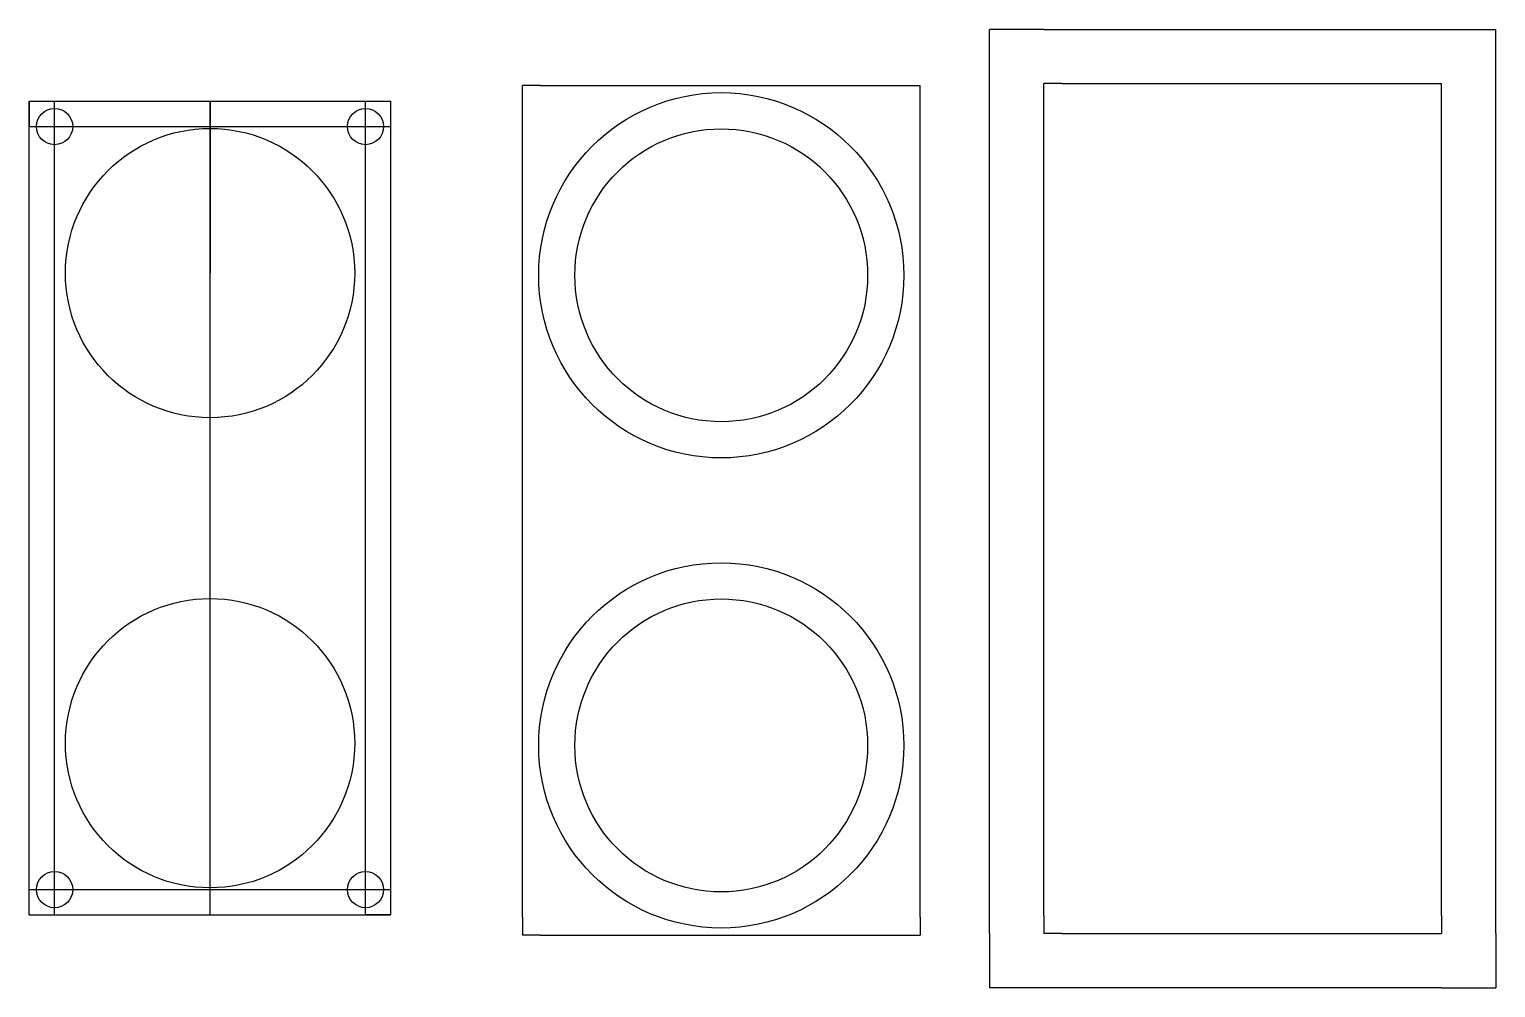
# Model space of a CAD drawing. Header units: inches. Extents: x 12.7 to 93.8, y 8.3 to 61.3.
import ezdxf

# ---------------------------------------------------------------- set-up
doc = ezdxf.new("R2010")
doc.units = ezdxf.units.IN
doc.header["$MEASUREMENT"] = 0
doc.layers.get('0').update_dxf_attribs({"true_color": 0xc2ced6})

msp = doc.modelspace()

# ---------------------------------------------------------------- linework, layer by layer
for p, q in [((65.795, 58.31), (65.795, 61.31)), ((68.795, 61.31), (65.795, 61.31)), ((68.795, 61.31), (93.795, 61.31)), ((93.795, 11.31), (93.795, 61.31)), ((39.949, 57.208), (39.949, 58.208)), ((40.949, 58.208), (39.949, 58.208)), ((40.949, 58.208), (60.949, 58.208)), ((60.949, 58.208), (61.949, 58.208)), ((61.949, 57.208), (61.949, 58.208)), ((65.795, 11.31), (65.795, 58.31)), ((68.795, 57.31), (68.795, 58.31)), ((69.795, 58.31), (68.795, 58.31)), ((69.795, 58.31), (89.795, 58.31)), ((89.795, 58.31), (90.795, 58.31)), ((90.795, 57.31), (90.795, 58.31)), ((12.669, 12.331), (12.669, 57.331)), ((12.669, 57.331), (32.669, 57.331)), ((12.669, 57.331), (12.669, 55.931)), ((14.069, 12.331), (14.069, 57.331)), ((22.669, 12.331), (22.669, 57.331)), ((22.669, 57.331), (22.669, 55.831)), ((31.269, 12.331), (31.269, 57.331)), ((32.669, 12.331), (32.669, 57.331)), ((39.949, 12.208), (39.949, 57.208)), ((61.949, 12.208), (61.949, 57.208)), ((68.795, 12.31), (68.795, 57.31)), ((90.795, 12.31), (90.795, 57.31)), ((12.669, 55.931), (32.669, 55.931)), ((22.669, 55.831), (22.669, 47.831)), ((22.669, 13.831), (22.669, 21.831)), ((22.669, 12.331), (22.669, 13.831)), ((12.669, 12.331), (12.669, 13.731)), ((12.669, 13.731), (32.669, 13.731)), ((12.669, 12.331), (32.669, 12.331)), ((12.669, 12.331), (14.069, 12.331)), ((12.669, 12.331), (22.669, 12.331)), ((32.669, 12.331), (31.269, 12.331)), ((39.949, 12.208), (39.949, 11.208)), ((61.949, 12.208), (61.949, 11.208)), ((68.795, 12.31), (68.795, 11.31)), ((90.795, 12.31), (90.795, 11.31)), ((40.949, 11.208), (39.949, 11.208)), ((40.949, 11.208), (60.949, 11.208)), ((60.949, 11.208), (61.949, 11.208)), ((65.795, 11.31), (65.795, 8.31)), ((69.795, 11.31), (68.795, 11.31)), ((69.795, 11.31), (89.795, 11.31)), ((89.795, 11.31), (90.795, 11.31)), ((93.795, 11.31), (93.795, 8.31)), ((90.795, 8.31), (65.795, 8.31)), ((90.795, 8.31), (93.795, 8.31))]:
    msp.add_line(p, q)
for centre, radius in [((50.949, 47.708), 10.1), ((14.069, 55.931), 1), ((31.269, 55.931), 1), ((22.669, 47.831), 8), ((50.949, 47.708), 8.1), ((50.949, 21.708), 10.1), ((22.669, 21.831), 8), ((50.949, 21.708), 8.1), ((14.069, 13.731), 1), ((31.269, 13.731), 1)]:
    msp.add_circle(centre, radius)

doc.saveas('drawing.dxf')
